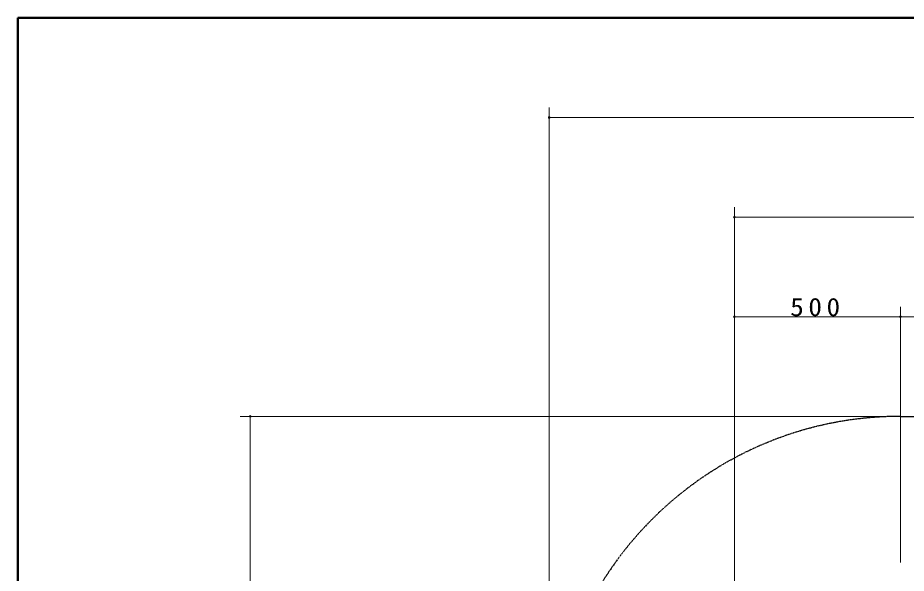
# Model space of a CAD drawing. Units: millimetres, scale not verified. Extents: x -11550 to 0, y 0 to 8010.
# Drawn here: x -11550 to -8875, y 6338 to 8010 of the extents above; entities that cross this region are included whole.
import ezdxf

# ---------------------------------------------------------------- set-up
doc = ezdxf.new("R2010")
doc.units = ezdxf.units.MM
doc.linetypes.add('USER3', pattern=[8, 3, -1, 1, -1, 1, -1])
for name, color, linetype, lineweight in [('A3図枠', 7, 'Continuous', 25), ('線', 7, 'Continuous', 25), ('補助', 2, 'Continuous', 50)]:
    doc.layers.add(name, color=color, linetype=linetype, lineweight=lineweight)
doc.styles.add('ＭＳ ゴシック', font='')
doc.styles.get('ＭＳ ゴシック').set_extended_font_data('MS Gothic')

# ---------------------------------------------------------------- blocks, each defined once
blk = doc.blocks.new('dimension_origin')
at = {"color": 0, "linetype": 'Continuous', "lineweight": -2}
blk.add_circle((0, 0), 1.25, dxfattribs=at)

msp = doc.modelspace()

# ---------------------------------------------------------------- linework, layer by layer
at = {"layer": 'A3図枠', "lineweight": 50}
for p, q in [((-11550, 8010), (-11550, 0)), ((0, 8010), (-11550, 8010))]:
    msp.add_line(p, q, dxfattribs=at)
at = {"layer": '線', "color": 2, "linetype": 'USER3'}
msp.add_line((-8892.5, 6810), (-7392.5, 6810), dxfattribs=at)
msp.add_arc((-8892.5, 5752.5), 1057.5, 90, 180, dxfattribs=at)
at = {"layer": '補助', "lineweight": 13}
for p, q in [((-9950, 5812.5), (-9950, 7740)), ((-9950, 7710), (-6335, 7710)), ((-9392.5, 5812.5), (-9392.5, 7440)), ((-9392.5, 7410), (-6892.5, 7410)), ((-9392.5, 5812.5), (-9392.5, 7140)), ((-8892.5, 6370), (-8892.5, 7140)), ((-8892.5, 6370), (-8892.5, 7140)), ((-9392.5, 7110), (-8892.5, 7110)), ((-8892.5, 7110), (-7392.5, 7110)), ((-8952.5, 6810), (-10880, 6810)), ((-10850, 3195), (-10850, 6810))]:
    msp.add_line(p, q, dxfattribs=at)

# ---------------------------------------------------------------- block references
at = {"layer": '補助', "lineweight": 13, "xscale": 2, "yscale": 2}
for p in [(-9950, 7710), (-9392.5, 7410), (-9392.5, 7110), (-8892.5, 7110)]:
    msp.add_blockref('dimension_origin', p, dxfattribs=at)
for p, rotation in [((-8892.5, 7110), 180), ((-10850, 6810), 270)]:
    msp.add_blockref('dimension_origin', p, dxfattribs=dict(at, rotation=rotation))

# ---------------------------------------------------------------- texts
at = {"layer": '補助', "insert": (-9142.5, 7111), "char_height": 54.99, "attachment_point": 8, "style": 'ＭＳ ゴシック'}
msp.add_mtext('\\T1.33;\\W1.1;500', dxfattribs=at)

doc.saveas('drawing.dxf')
